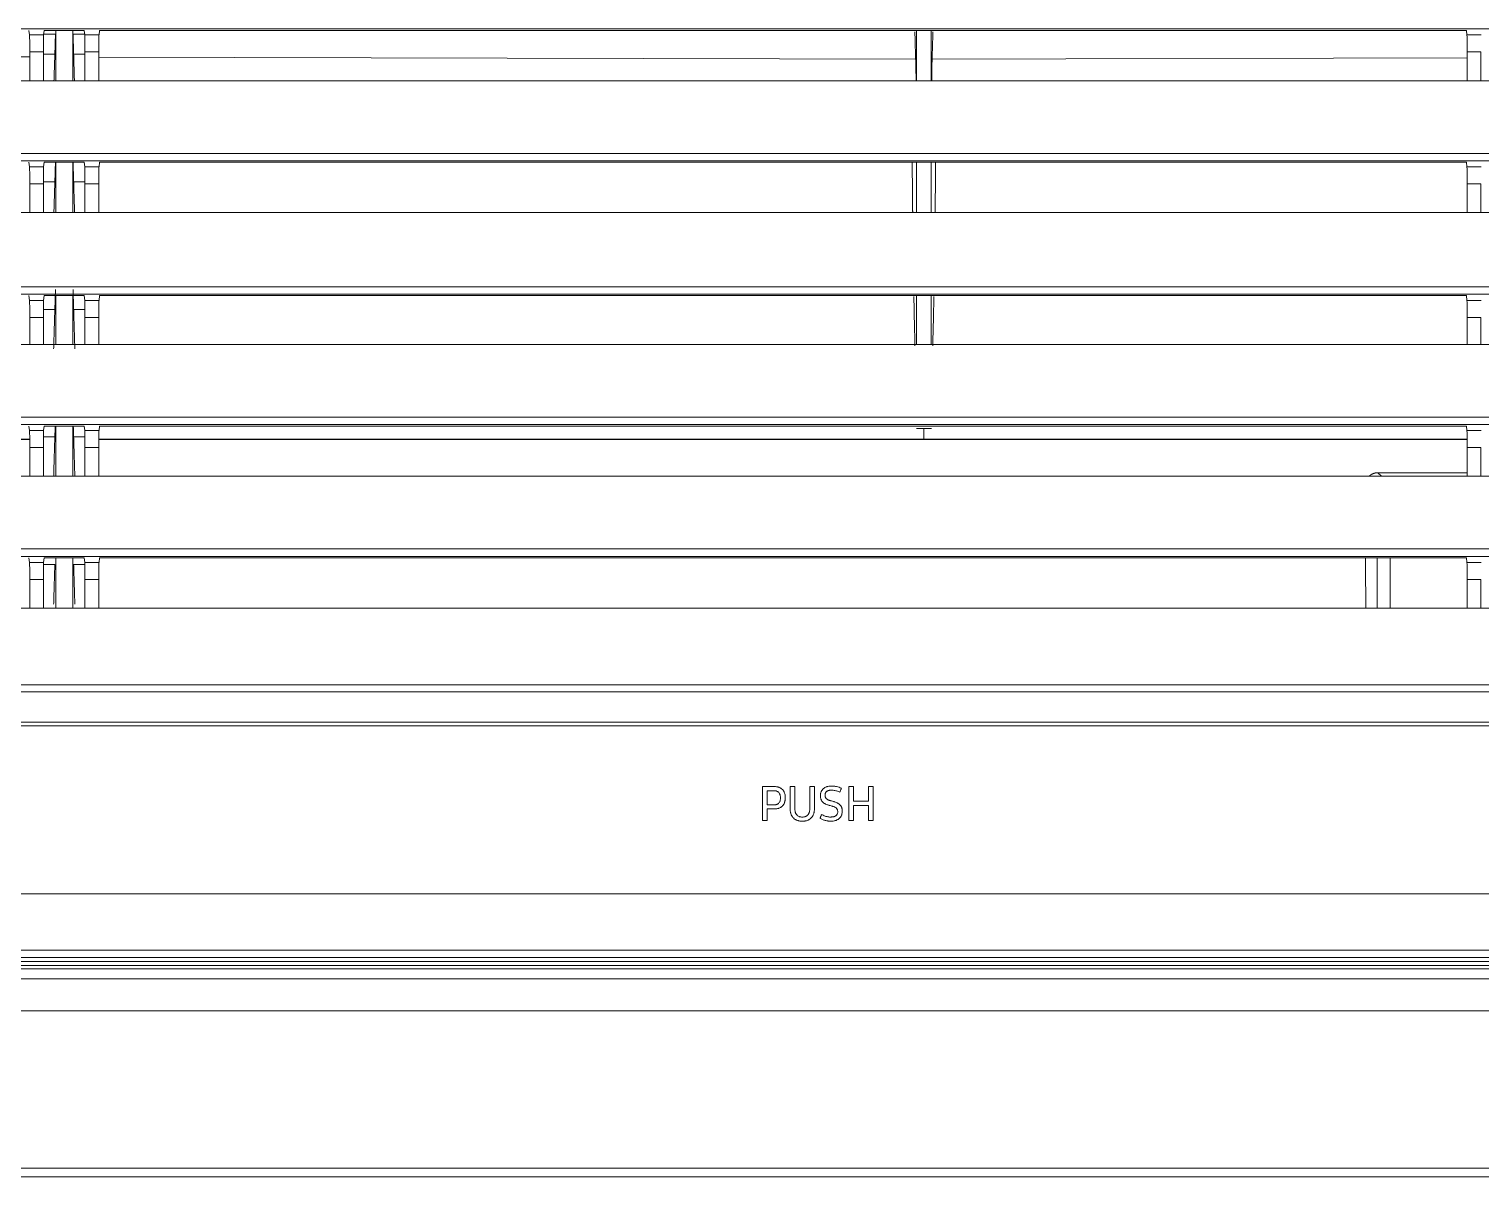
# Model space of a CAD drawing. Header units: millimetres. Extents: x 70151 to 230897, y 35202 to 113211.
# Drawn here: x 178355.9 to 178525.9, y 68759.4 to 68893.8 of the extents above; entities that cross this region are included whole.
import ezdxf

# ---------------------------------------------------------------- set-up
doc = ezdxf.new("R2010")
doc.units = ezdxf.units.MM
doc.header["$LTSCALE"] = 50
doc.layers.add('2-con', color=2, linetype='Continuous')
doc.layers.add('mark-B', color=2, linetype='Continuous', lineweight=20)

# ---------------------------------------------------------------- blocks, each defined once
blk = doc.blocks.new('무풍1WAY 대형')
at = {"layer": 'mark-B'}
for p, q in [((0, -24.74), (620.28, -24.74)), ((620.26, -25.23), (0, -25.23)), ((200.12, -41.71), (200.67, -41.71)), ((202.44, -41.71), (202.98, -41.71)), ((200.67, -43.49), (202.44, -43.49)), ((202.44, -43.98), (200.67, -43.98)), ((212.56, -43.57), (211.69, -43.57)), ((211.72, -43.08), (212.56, -43.08)), ((200.67, -45.7), (200.12, -45.7)), ((202.98, -45.7), (202.44, -45.7)), ((213.1, -45.7), (211.69, -45.7)), ((-486.45, -52.82), (486.43, -52.82)), ((486.43, -53.25), (-486.45, -53.25)), ((-485.68, -56.78), (485.66, -56.78)), ((485.66, -57.61), (-485.68, -57.61)), ((124.12, -66.58), (128.97, -66.58)), ((128.97, -69.96), (128.97, -66.58)), ((128.97, -66.58), (130.6, -66.58)), ((130.6, -69.96), (130.6, -66.58)), ((130.6, -66.58), (290.8, -66.58)), ((139.62, -66.58), (139.62, -72.48)), ((141.11, -66.58), (141.11, -72.48)), ((290.8, -69.96), (290.8, -66.58)), ((290.8, -66.58), (292.42, -66.58)), ((292.42, -66.58), (292.42, -69.96)), ((292.42, -66.58), (297.27, -66.58)), ((297.27, -69.96), (297.27, -66.58)), ((297.27, -66.58), (298.89, -66.58)), ((298.89, -69.96), (298.89, -66.58)), ((298.89, -66.58), (424.31, -66.58)), ((128.97, -69.96), (130.6, -69.96)), ((290.8, -69.96), (292.42, -69.96)), ((297.27, -69.96), (298.89, -69.96)), ((-482.87, -72.64), (482.85, -72.64)), ((130.61, -71.95), (128.96, -71.95)), ((130.68, -72.48), (130.61, -71.95)), ((290.72, -72.48), (130.68, -72.48)), ((290.72, -72.48), (290.78, -71.95)), ((292.44, -71.95), (290.78, -71.95)), ((292.44, -71.69), (292.44, -71.94)), ((292.44, -71.69), (293.75, -71.69)), ((292.44, -71.95), (292.5, -72.48)), ((297.19, -72.48), (292.5, -72.48)), ((295.95, -71.69), (297.26, -71.69)), ((297.19, -72.48), (297.26, -71.95)), ((297.26, -71.84), (297.26, -71.69)), ((298.91, -71.95), (297.26, -71.95)), ((298.98, -72.48), (298.91, -71.95)), ((482.85, -73.52), (-482.87, -73.52)), ((124.12, -82.02), (128.97, -82.02)), ((128.97, -85.4), (128.97, -82.02)), ((128.97, -82.02), (130.6, -82.02)), ((130.6, -85.4), (130.6, -82.02)), ((130.6, -82.02), (290.8, -82.02)), ((130.6, -82.44), (141.04, -82.44)), ((141.04, -82.44), (140.63, -82.02)), ((290.8, -85.4), (290.8, -82.02)), ((290.8, -82.02), (292.42, -82.02)), ((292.42, -82.02), (292.42, -85.4)), ((292.42, -82.02), (297.27, -82.02)), ((297.27, -85.4), (297.27, -82.02)), ((297.27, -82.02), (298.89, -82.02)), ((298.89, -85.4), (298.89, -82.02)), ((298.89, -82.02), (424.31, -82.02)), ((128.97, -85.4), (130.6, -85.4)), ((194.19, -86.37), (130.6, -86.37)), ((194.19, -86.37), (290.8, -86.37)), ((290.8, -85.4), (292.42, -85.4)), ((292.44, -86.63), (292.43, -87.1)), ((292.44, -86.63), (293.75, -86.63)), ((295.95, -86.63), (297.26, -86.63)), ((297.27, -86.95), (297.26, -86.63)), ((297.27, -85.4), (298.89, -85.4)), ((298.9, -86.37), (438, -86.37)), ((-480.14, -88.08), (480.12, -88.08)), ((130.61, -87.38), (128.96, -87.38)), ((130.68, -87.91), (130.61, -87.38)), ((290.72, -87.91), (130.68, -87.91)), ((193.32, -87.6), (195.07, -87.6)), ((193.32, -87.6), (194.19, -87.6)), ((193.32, -87.6), (193.32, -87.6)), ((195.08, -87.6), (194.19, -87.6)), ((195.07, -87.6), (195.08, -87.6)), ((290.72, -87.91), (290.78, -87.38)), ((292.44, -87.38), (290.78, -87.38)), ((292.44, -87.38), (292.5, -87.91)), ((297.19, -87.91), (292.5, -87.91)), ((297.19, -87.91), (297.26, -87.38)), ((298.91, -87.38), (297.26, -87.38)), ((298.98, -87.91), (298.91, -87.38)), ((480.12, -88.96), (-480.14, -88.96)), ((124.12, -97.46), (128.97, -97.46)), ((128.97, -100.63), (128.97, -97.46)), ((128.97, -97.46), (130.6, -97.46)), ((130.6, -100.63), (130.6, -97.46)), ((130.6, -97.46), (290.8, -97.46)), ((193.33, -97.46), (193.33, -103.17)), ((195.06, -103.17), (195.06, -97.46)), ((290.8, -100.63), (290.8, -97.46)), ((290.8, -97.46), (292.42, -97.46)), ((292.42, -97.46), (292.42, -100.63)), ((292.42, -97.46), (297.27, -97.46)), ((297.27, -100.63), (297.27, -97.46)), ((297.27, -97.46), (298.89, -97.46)), ((298.89, -100.63), (298.89, -97.46)), ((298.89, -97.46), (424.31, -97.46)), ((128.97, -100.63), (130.6, -100.63)), ((290.8, -100.63), (292.42, -100.63)), ((292.44, -101.56), (292.43, -102.13)), ((292.44, -101.56), (293.75, -101.56)), ((295.95, -101.56), (297.26, -101.56)), ((297.27, -101.96), (297.26, -101.56)), ((297.27, -100.63), (298.89, -100.63)), ((-477.44, -103.33), (477.42, -103.33)), ((130.61, -102.62), (128.96, -102.62)), ((130.68, -103.17), (130.61, -102.62)), ((290.72, -103.17), (130.68, -103.17)), ((290.72, -103.17), (290.78, -102.62)), ((292.44, -102.62), (290.78, -102.62)), ((292.44, -102.62), (292.51, -103.17)), ((297.19, -103.17), (292.51, -103.17)), ((297.19, -103.17), (297.26, -102.62)), ((298.91, -102.62), (297.26, -102.62)), ((298.98, -103.17), (298.91, -102.62)), ((477.42, -104.21), (-477.44, -104.21)), ((124.12, -112.89), (128.97, -112.89)), ((128.97, -116.27), (128.97, -112.89)), ((128.97, -112.89), (130.6, -112.89)), ((130.6, -116.27), (130.6, -112.89)), ((130.6, -112.89), (290.8, -112.89)), ((193.33, -112.89), (193.33, -118.79)), ((195.06, -118.79), (195.06, -112.89)), ((290.8, -116.27), (290.8, -112.89)), ((290.8, -112.89), (292.42, -112.89)), ((292.42, -112.89), (292.42, -116.27)), ((292.42, -112.89), (297.27, -112.89)), ((297.27, -116.27), (297.27, -112.89)), ((297.27, -112.89), (298.89, -112.89)), ((298.89, -116.27), (298.89, -112.89)), ((298.89, -112.89), (424.31, -112.89)), ((128.97, -116.27), (130.6, -116.27)), ((290.8, -116.27), (292.42, -116.27)), ((292.44, -116.5), (292.42, -117.19)), ((292.44, -116.5), (293.75, -116.5)), ((295.95, -116.5), (297.26, -116.5)), ((297.27, -117), (297.26, -116.5)), ((297.27, -116.27), (298.89, -116.27)), ((-474.68, -118.95), (474.66, -118.95)), ((130.61, -118.26), (128.96, -118.26)), ((130.68, -118.79), (130.61, -118.26)), ((290.72, -118.79), (130.68, -118.79)), ((290.72, -118.79), (290.78, -118.26)), ((292.44, -118.26), (290.78, -118.26)), ((292.44, -118.26), (292.5, -118.79)), ((297.19, -118.79), (292.5, -118.79)), ((297.19, -118.79), (297.26, -118.26)), ((298.91, -118.26), (297.26, -118.26)), ((298.98, -118.79), (298.91, -118.26)), ((474.66, -119.83), (-474.68, -119.83)), ((124.12, -128.33), (128.97, -128.33)), ((128.97, -131.7), (128.97, -128.33)), ((128.97, -128.33), (130.6, -128.33)), ((130.6, -131.7), (130.6, -128.33)), ((130.6, -128.33), (290.8, -128.33)), ((193.33, -128.33), (193.33, -134.22)), ((195.06, -134.22), (195.06, -128.33)), ((290.8, -131.7), (290.8, -128.33)), ((290.8, -128.33), (292.42, -128.33)), ((292.42, -128.33), (292.42, -131.7)), ((292.42, -128.33), (297.27, -128.33)), ((297.27, -131.7), (297.27, -128.33)), ((297.27, -128.33), (298.89, -128.33)), ((298.89, -131.7), (298.89, -128.33)), ((298.89, -128.33), (424.31, -128.33)), ((193.23, -130.87), (130.6, -131.02)), ((195.16, -130.87), (290.8, -131.1)), ((128.97, -131.7), (130.6, -131.7)), ((290.8, -131.7), (292.42, -131.7)), ((292.44, -131.44), (292.42, -132.18)), ((292.44, -131.44), (293.75, -131.44)), ((295.95, -131.44), (297.26, -131.44)), ((297.27, -131.97), (297.26, -131.44)), ((297.27, -131.7), (298.89, -131.7)), ((298.9, -131.12), (433.85, -131.45)), ((130.61, -133.69), (128.96, -133.69)), ((130.68, -134.22), (130.61, -133.69)), ((290.72, -134.22), (130.68, -134.22)), ((290.72, -134.22), (290.78, -133.69)), ((292.44, -133.69), (290.78, -133.69)), ((292.44, -133.69), (292.5, -134.22)), ((292.45, -133.77), (293.82, -133.77)), ((297.19, -134.22), (292.5, -134.22)), ((295.88, -133.77), (297.25, -133.77)), ((297.19, -134.22), (297.26, -133.69)), ((298.91, -133.69), (297.26, -133.69)), ((298.98, -134.22), (298.91, -133.69)), ((-471.95, -134.39), (471.93, -134.39))]:
    blk.add_line(p, q, dxfattribs=at)
for centre, major_axis, ratio, start_param, end_param in [((141.81, -87.69), (0, -42.02), 0.017455, 1.941184, 2.096956), ((141.81, -87.69), (0, -42.02), 0.017455, 1.941184, 2.096956), ((130.61, -69.96), (0, -1.99), 0.008727, 4.712389, 6.213372), ((290.78, -69.96), (0, -1.99), 0.008727, 0.069813, 1.570796), ((292.44, -69.96), (0, -1.99), 0.008727, 4.712389, 6.213372), ((297.26, -69.96), (0, -1.99), 0.008727, 0.069813, 1.570796), ((298.91, -69.96), (0, -1.99), 0.008727, 4.712389, 6.213372), ((130.61, -85.4), (0, -1.99), 0.008727, 4.712389, 6.213372), ((290.78, -85.4), (0, -1.99), 0.008727, 0.069813, 1.570796), ((292.44, -85.4), (0, -1.99), 0.008727, 4.712389, 6.213372), ((297.26, -85.4), (0, -1.99), 0.008727, 0.069813, 1.570796), ((298.91, -85.4), (0, -1.99), 0.008727, 4.712389, 6.213372), ((130.61, -100.63), (0, -1.99), 0.008727, 4.712389, 6.213372), ((290.78, -100.63), (0, -1.99), 0.008727, 0.069813, 1.570796), ((292.44, -100.63), (0, -1.99), 0.008727, 4.712389, 6.213372), ((297.26, -100.63), (0, -1.99), 0.008727, 0.069813, 1.570796), ((298.91, -100.63), (0, -1.99), 0.008727, 4.712389, 6.213372), ((130.61, -116.27), (0, -1.99), 0.008727, 4.712389, 6.213372), ((290.78, -116.27), (0, -1.99), 0.008727, 0.069813, 1.570796), ((292.44, -116.27), (0, -1.99), 0.008727, 4.712389, 6.213372), ((297.26, -116.27), (0, -1.99), 0.008727, 0.069813, 1.570796), ((298.91, -116.27), (0, -1.99), 0.008727, 4.712389, 6.213372), ((130.61, -131.7), (0, -1.99), 0.008727, 4.712389, 6.213372), ((290.78, -131.7), (0, -1.99), 0.008727, 0.069813, 1.570796), ((292.44, -131.7), (0, -1.99), 0.008727, 4.712389, 6.213372), ((297.26, -131.7), (0, -1.99), 0.008727, 0.069813, 1.570796), ((298.91, -131.7), (0, -1.99), 0.008727, 4.712389, 6.213372)]:
    blk.add_ellipse(centre, major_axis=major_axis, ratio=ratio, start_param=start_param, end_param=end_param, dxfattribs=at)
for points, degree, knots in [([(0, 0), (45.98, 0), (91.97, 0), (183.94, 0), (321.89, 0), (459.85, 0), (551.82, 0)], 3, [0, 0, 0, 0, 0.25, 0.25, 0.5, 1, 1, 1, 1]), ([(0, -0.02), (45.98, -0.02), (91.97, -0.02), (183.94, -0.02), (229.92, -0.02), (321.89, -0.02), (367.88, -0.02), (459.85, -0.02), (505.83, -0.02), (551.82, -0.02)], 3, [0, 0, 0, 0, 0.25, 0.25, 0.5, 0.5, 0.75, 0.75, 1, 1, 1, 1]), ([(551.82, -1.05), (505.83, -1.05), (459.85, -1.04), (367.88, -1.04), (321.89, -1.04), (229.92, -1.04), (183.94, -1.04), (91.97, -1.04), (45.98, -1.05), (0, -1.05)], 3, [0, 0, 0, 0, 0.25, 0.25, 0.5, 0.5, 0.75, 0.75, 1, 1, 1, 1]), ([(551.82, -19.43), (528.82, -19.43), (505.83, -19.43), (459.85, -19.43), (436.86, -19.43), (367.88, -19.43), (321.89, -19.43), (183.94, -19.43), (91.97, -19.43), (0, -19.43)], 3, [0, 0, 0, 0, 0.125, 0.125, 0.25, 0.25, 0.5, 0.5, 1, 1, 1, 1]), ([(0, -23.18), (91.97, -23.18), (183.94, -23.18), (321.89, -23.18), (367.88, -23.18), (436.86, -23.18), (459.85, -23.18), (505.83, -23.18), (528.82, -23.18), (551.82, -23.18)], 3, [0, 0, 0, 0, 0.5, 0.5, 0.75, 0.75, 0.875, 0.875, 1, 1, 1, 1]), ([(551.82, -24.38), (528.82, -24.38), (505.83, -24.38), (459.85, -24.38), (436.86, -24.38), (367.88, -24.38), (321.89, -24.38), (183.94, -24.38), (91.97, -24.38), (0, -24.38)], 3, [0, 0, 0, 0, 0.125, 0.125, 0.25, 0.25, 0.5, 0.5, 1, 1, 1, 1]), ([(547.71, -26.53), (502.06, -26.53), (456.42, -26.53), (365.14, -26.53), (319.49, -26.53), (228.21, -26.53), (182.56, -26.53), (91.28, -26.53), (45.63, -26.53), (-45.65, -26.53), (-91.3, -26.53), (-182.58, -26.53), (-273.87, -26.53), (-410.8, -26.53), (-502.08, -26.53), (-547.73, -26.53)], 3, [0, 0, 0, 0, 0.125, 0.125, 0.25, 0.25, 0.375, 0.375, 0.5, 0.5, 0.625, 0.625, 0.75, 0.875, 1, 1, 1, 1]), ([(-0.01, -33.13), (45.63, -33.13), (96.47, -33.13), (147.3, -33.13), (152.49, -33.13)], 3, [0, 0, 0, 0, 0.897881, 1, 1, 1, 1]), ([(152.49, -33.13), (192.95, -33.13), (238.1, -33.13), (283.26, -33.13), (287.97, -33.13)], 3, [0, 0, 0, 0, 0.895754, 1, 1, 1, 1]), ([(203.98, -43.53), (203.93, -43.47), (203.89, -43.41), (203.85, -43.33), (203.85, -43.32), (203.83, -43.29), (203.82, -43.27), (203.81, -43.22), (203.79, -43.18), (203.78, -43.11), (203.77, -43.08), (203.76, -43.02), (203.76, -43.01), (203.76, -42.97), (203.75, -42.95), (203.75, -42.9), (203.75, -42.86), (203.75, -42.79), (203.75, -42.75), (203.76, -42.65), (203.77, -42.58), (203.79, -42.49), (203.79, -42.47), (203.8, -42.44), (203.82, -42.38), (203.85, -42.3), (203.9, -42.22), (203.93, -42.17), (203.95, -42.14), (203.96, -42.13), (204.01, -42.06), (204.06, -42.01), (204.13, -41.95), (204.14, -41.93), (204.17, -41.91), (204.19, -41.9), (204.23, -41.87), (204.26, -41.85), (204.36, -41.8), (204.42, -41.77), (204.52, -41.73), (204.56, -41.72), (204.63, -41.7), (204.66, -41.69), (204.77, -41.67), (204.84, -41.66), (204.95, -41.65), (204.98, -41.65), (205.06, -41.65), (205.09, -41.65), (205.2, -41.65), (205.27, -41.65), (205.38, -41.66), (205.42, -41.67), (205.49, -41.68), (205.6, -41.69), (205.7, -41.72), (205.77, -41.74)], 3, [0, 0, 0, 0, 0.0625, 0.0625, 0.078125, 0.078125, 0.09375, 0.09375, 0.125, 0.125, 0.15625, 0.15625, 0.171875, 0.171875, 0.1875, 0.1875, 0.21875, 0.21875, 0.25, 0.25, 0.3125, 0.3125, 0.328125, 0.328125, 0.34375, 0.375, 0.40625, 0.421875, 0.421875, 0.4375, 0.4375, 0.5, 0.5, 0.515625, 0.515625, 0.53125, 0.53125, 0.5625, 0.5625, 0.625, 0.625, 0.65625, 0.65625, 0.6875, 0.6875, 0.75, 0.75, 0.78125, 0.78125, 0.8125, 0.8125, 0.875, 0.875, 0.90625, 0.90625, 0.9375, 1, 1, 1, 1]), ([(204.49, -42.29), (204.46, -42.32), (204.43, -42.35), (204.39, -42.39), (204.38, -42.41), (204.36, -42.44), (204.35, -42.46), (204.32, -42.51), (204.31, -42.55), (204.29, -42.63), (204.29, -42.67), (204.28, -42.73), (204.28, -42.75), (204.28, -42.78), (204.28, -42.79), (204.28, -42.81), (204.29, -42.82), (204.29, -42.87), (204.3, -42.91), (204.32, -42.96), (204.33, -42.99), (204.34, -43.02), (204.35, -43.04), (204.35, -43.05), (204.38, -43.09), (204.4, -43.12), (204.43, -43.15)], 3, [0, 0, 0, 0, 0.125, 0.125, 0.1875, 0.1875, 0.25, 0.25, 0.375, 0.375, 0.5, 0.5, 0.5625, 0.5625, 0.59375, 0.59375, 0.625, 0.625, 0.75, 0.75, 0.8125, 0.84375, 0.84375, 0.875, 0.875, 1, 1, 1, 1]), ([(206.17, -42.43), (206.04, -42.36), (205.91, -42.3), (205.7, -42.22), (205.63, -42.2), (205.53, -42.18), (205.47, -42.17), (205.42, -42.16), (205.38, -42.15), (205.36, -42.15), (205.27, -42.14), (205.2, -42.13), (205.09, -42.13), (205.05, -42.13), (205, -42.14), (204.98, -42.14), (204.94, -42.14), (204.92, -42.14), (204.87, -42.15), (204.83, -42.15), (204.76, -42.17), (204.72, -42.18), (204.67, -42.2), (204.66, -42.2), (204.62, -42.22), (204.6, -42.23), (204.55, -42.25), (204.52, -42.27), (204.49, -42.29)], 3, [0, 0, 0, 0, 0.25, 0.25, 0.375, 0.375, 0.4375, 0.46875, 0.46875, 0.5, 0.5, 0.625, 0.625, 0.6875, 0.6875, 0.71875, 0.71875, 0.75, 0.75, 0.8125, 0.8125, 0.875, 0.875, 0.90625, 0.90625, 0.9375, 0.9375, 1, 1, 1, 1]), ([(205.77, -41.74), (205.82, -41.75), (205.87, -41.77), (205.98, -41.8), (206.02, -41.82), (206.12, -41.86), (206.17, -41.88), (206.26, -41.93), (206.31, -41.96), (206.35, -41.98)], 3, [0, 0, 0, 0, 0.25, 0.25, 0.5, 0.5, 0.75, 0.75, 1, 1, 1, 1]), ([(206.35, -41.98), (206.35, -41.98), (206.35, -41.98), (206.35, -41.99), (206.35, -41.99), (206.35, -41.99), (206.35, -41.99), (206.35, -41.99), (206.35, -42), (206.34, -42.02), (206.33, -42.05), (206.3, -42.11), (206.26, -42.21), (206.22, -42.3), (206.2, -42.36), (206.18, -42.4), (206.18, -42.41), (206.17, -42.42), (206.17, -42.42), (206.17, -42.43)], 3, [0, 0, 0, 0, 0.000977, 0.000977, 0.001953, 0.003906, 0.007812, 0.015625, 0.03125, 0.0625, 0.125, 0.25, 0.5, 0.75, 0.875, 0.9375, 0.96875, 0.96875, 1, 1, 1, 1]), ([(207.39, -42.03), (207.32, -42.1), (207.26, -42.18), (207.2, -42.28), (207.19, -42.31), (207.17, -42.35), (207.16, -42.37), (207.13, -42.44), (207.11, -42.49), (207.08, -42.58), (207.07, -42.63), (207.05, -42.7), (207.05, -42.72), (207.04, -42.77), (207.04, -42.79), (207.02, -42.92), (207.02, -43.01), (207.02, -43.11)], 3, [0, 0, 0, 0, 0.25, 0.25, 0.3125, 0.3125, 0.375, 0.375, 0.5, 0.5, 0.625, 0.625, 0.6875, 0.6875, 0.75, 0.75, 1, 1, 1, 1]), ([(208.43, -41.64), (208.34, -41.64), (208.24, -41.65), (208.12, -41.67), (208.1, -41.67), (208.05, -41.68), (207.98, -41.69), (207.87, -41.73), (207.78, -41.76), (207.72, -41.79), (207.69, -41.8), (207.65, -41.82), (207.63, -41.84), (207.53, -41.9), (207.46, -41.96), (207.39, -42.03)], 3, [0, 0, 0, 0, 0.25, 0.25, 0.3125, 0.3125, 0.375, 0.5, 0.625, 0.625, 0.6875, 0.6875, 0.75, 0.75, 1, 1, 1, 1]), ([(207.56, -43.13), (207.56, -43.07), (207.56, -43.01), (207.57, -42.88), (207.58, -42.82), (207.6, -42.74), (207.6, -42.73), (207.61, -42.69), (207.62, -42.68), (207.63, -42.63), (207.64, -42.6), (207.67, -42.55), (207.68, -42.52), (207.71, -42.48), (207.72, -42.46), (207.73, -42.44), (207.74, -42.42), (207.79, -42.36), (207.84, -42.32), (207.9, -42.27), (207.92, -42.26), (207.94, -42.25), (207.98, -42.22), (208.03, -42.2), (208.07, -42.19), (208.09, -42.18), (208.12, -42.17), (208.13, -42.17), (208.18, -42.16), (208.21, -42.15), (208.31, -42.14), (208.37, -42.13), (208.43, -42.13)], 3, [0, 0, 0, 0, 0.125, 0.125, 0.25, 0.25, 0.28125, 0.28125, 0.3125, 0.3125, 0.375, 0.375, 0.4375, 0.4375, 0.46875, 0.46875, 0.5, 0.5, 0.625, 0.625, 0.65625, 0.65625, 0.6875, 0.75, 0.75, 0.78125, 0.78125, 0.8125, 0.8125, 0.875, 0.875, 1, 1, 1, 1]), ([(209.48, -42.03), (209.41, -41.96), (209.34, -41.9), (209.23, -41.84), (209.21, -41.82), (209.17, -41.8), (209.11, -41.77), (209, -41.73), (208.91, -41.7), (208.81, -41.68), (208.77, -41.67), (208.62, -41.65), (208.53, -41.64), (208.43, -41.64)], 3, [0, 0, 0, 0, 0.25, 0.25, 0.3125, 0.3125, 0.375, 0.5, 0.625, 0.625, 0.75, 0.75, 1, 1, 1, 1]), ([(208.43, -42.13), (208.5, -42.13), (208.56, -42.14), (208.65, -42.15), (208.68, -42.16), (208.73, -42.17), (208.75, -42.17), (208.78, -42.18), (208.79, -42.19), (208.87, -42.21), (208.92, -42.24), (208.99, -42.29), (209, -42.3), (209.03, -42.32), (209.06, -42.35), (209.1, -42.4), (209.13, -42.44), (209.15, -42.46), (209.16, -42.48), (209.18, -42.52), (209.2, -42.55), (209.22, -42.6), (209.23, -42.63), (209.25, -42.69), (209.26, -42.72), (209.28, -42.82), (209.29, -42.88), (209.3, -43.01), (209.31, -43.07), (209.31, -43.13)], 3, [0, 0, 0, 0, 0.125, 0.125, 0.1875, 0.1875, 0.21875, 0.21875, 0.25, 0.25, 0.375, 0.375, 0.40625, 0.40625, 0.4375, 0.5, 0.53125, 0.53125, 0.5625, 0.5625, 0.625, 0.625, 0.6875, 0.6875, 0.75, 0.75, 0.875, 0.875, 1, 1, 1, 1]), ([(209.85, -43.11), (209.85, -43.06), (209.85, -43.01), (209.84, -42.92), (209.84, -42.87), (209.83, -42.77), (209.82, -42.72), (209.8, -42.65), (209.8, -42.63), (209.78, -42.58), (209.78, -42.55), (209.74, -42.44), (209.7, -42.35), (209.64, -42.24), (209.63, -42.22), (209.6, -42.18), (209.59, -42.16), (209.54, -42.1), (209.51, -42.06), (209.48, -42.03)], 3, [0, 0, 0, 0, 0.125, 0.125, 0.25, 0.25, 0.375, 0.375, 0.4375, 0.4375, 0.5, 0.5, 0.75, 0.75, 0.8125, 0.8125, 0.875, 0.875, 1, 1, 1, 1]), ([(205.63, -44.3), (205.6, -44.27), (205.57, -44.25), (205.51, -44.2), (205.48, -44.18), (205.43, -44.15), (205.41, -44.15), (205.37, -44.13), (205.36, -44.12), (205.3, -44.1), (205.27, -44.09), (205.21, -44.07), (205.19, -44.07), (205.17, -44.06), (205.16, -44.06), (205.16, -44.06), (205.14, -44.05), (205.09, -44.04), (204.97, -44.01), (204.84, -43.97), (204.75, -43.94), (204.71, -43.93), (204.69, -43.93), (204.64, -43.91), (204.6, -43.9), (204.49, -43.86), (204.42, -43.83), (204.32, -43.78), (204.28, -43.76), (204.24, -43.73), (204.22, -43.72), (204.19, -43.7), (204.17, -43.69), (204.09, -43.64), (204.03, -43.59), (203.98, -43.53)], 3, [0, 0, 0, 0, 0.0625, 0.0625, 0.125, 0.125, 0.15625, 0.15625, 0.1875, 0.1875, 0.25, 0.25, 0.28125, 0.28125, 0.289062, 0.289062, 0.296875, 0.3125, 0.375, 0.5, 0.53125, 0.53125, 0.5625, 0.5625, 0.625, 0.625, 0.75, 0.75, 0.8125, 0.8125, 0.84375, 0.84375, 0.875, 0.875, 1, 1, 1, 1]), ([(204.43, -43.15), (204.45, -43.18), (204.48, -43.21), (204.54, -43.25), (204.58, -43.27), (204.63, -43.3), (204.65, -43.31), (204.68, -43.32), (204.7, -43.33), (204.75, -43.35), (204.79, -43.36), (204.84, -43.38), (204.86, -43.39), (204.89, -43.39), (204.89, -43.39), (204.9, -43.4), (204.91, -43.4), (204.96, -43.41), (205.08, -43.45), (205.21, -43.48), (205.31, -43.51), (205.34, -43.52), (205.34, -43.52), (205.36, -43.53), (205.37, -43.53), (205.42, -43.54), (205.46, -43.55), (205.56, -43.59), (205.64, -43.62), (205.74, -43.67), (205.77, -43.69), (205.82, -43.71), (205.84, -43.72), (205.87, -43.74), (205.89, -43.76), (205.94, -43.79), (205.97, -43.81), (206.02, -43.86), (206.05, -43.89), (206.08, -43.92)], 3, [0, 0, 0, 0, 0.0625, 0.0625, 0.125, 0.125, 0.15625, 0.15625, 0.1875, 0.1875, 0.25, 0.25, 0.28125, 0.28125, 0.289062, 0.289062, 0.296875, 0.3125, 0.375, 0.5, 0.53125, 0.53125, 0.546875, 0.546875, 0.5625, 0.5625, 0.625, 0.625, 0.75, 0.75, 0.8125, 0.8125, 0.84375, 0.84375, 0.875, 0.875, 0.9375, 0.9375, 1, 1, 1, 1]), ([(206.08, -43.92), (206.12, -43.97), (206.16, -44.03), (206.21, -44.12), (206.23, -44.16), (206.25, -44.22), (206.26, -44.26), (206.29, -44.36), (206.3, -44.43), (206.31, -44.53), (206.31, -44.57), (206.31, -44.64), (206.31, -44.67), (206.3, -44.78), (206.3, -44.85), (206.28, -44.93), (206.27, -44.95), (206.26, -44.98), (206.26, -45), (206.24, -45.05), (206.22, -45.12), (206.18, -45.2), (206.15, -45.24), (206.13, -45.27), (206.12, -45.28), (206.07, -45.36), (206.02, -45.41), (205.97, -45.46)], 3, [0, 0, 0, 0, 0.125, 0.125, 0.1875, 0.1875, 0.25, 0.25, 0.375, 0.375, 0.4375, 0.4375, 0.5, 0.5, 0.625, 0.625, 0.65625, 0.65625, 0.6875, 0.6875, 0.75, 0.8125, 0.84375, 0.84375, 0.875, 0.875, 1, 1, 1, 1]), ([(210.76, -45.35), (210.71, -45.3), (210.67, -45.25), (210.62, -45.17), (210.6, -45.14), (210.57, -45.09), (210.55, -45.06), (210.51, -44.97), (210.49, -44.9), (210.46, -44.78), (210.45, -44.71), (210.44, -44.63), (210.44, -44.62), (210.43, -44.58), (210.43, -44.57), (210.43, -44.52), (210.42, -44.49), (210.42, -44.42), (210.42, -44.39), (210.42, -44.32), (210.43, -44.29), (210.43, -44.19), (210.44, -44.13), (210.46, -44.03), (210.46, -44), (210.48, -43.94), (210.49, -43.91), (210.52, -43.81), (210.54, -43.75), (210.59, -43.66), (210.6, -43.64), (210.64, -43.58), (210.66, -43.55), (210.72, -43.48), (210.76, -43.43), (210.83, -43.36), (210.86, -43.34), (210.9, -43.31), (210.91, -43.3), (210.94, -43.28), (211.01, -43.24), (211.08, -43.2), (211.17, -43.17), (211.2, -43.15), (211.27, -43.13), (211.3, -43.13), (211.39, -43.1), (211.46, -43.09), (211.56, -43.08), (211.61, -43.08), (211.66, -43.08), (211.69, -43.08), (211.7, -43.08), (211.71, -43.08), (211.72, -43.08), (211.72, -43.08)], 3, [0, 0, 0, 0, 0.0625, 0.0625, 0.09375, 0.09375, 0.125, 0.125, 0.1875, 0.1875, 0.25, 0.25, 0.265625, 0.265625, 0.28125, 0.28125, 0.3125, 0.3125, 0.34375, 0.34375, 0.375, 0.375, 0.4375, 0.4375, 0.46875, 0.46875, 0.5, 0.5, 0.5625, 0.5625, 0.59375, 0.59375, 0.625, 0.625, 0.6875, 0.6875, 0.71875, 0.71875, 0.734375, 0.734375, 0.75, 0.8125, 0.8125, 0.84375, 0.84375, 0.875, 0.875, 0.9375, 0.9375, 0.96875, 0.984375, 0.992187, 0.996094, 0.996094, 1, 1, 1, 1]), ([(211.17, -43.78), (211.13, -43.82), (211.1, -43.86), (211.07, -43.94), (211.06, -43.96), (211.04, -44), (211.04, -44.01), (211.03, -44.04), (211.03, -44.05), (211.01, -44.12), (211, -44.17), (210.99, -44.25), (210.99, -44.28), (210.99, -44.33), (210.99, -44.36), (210.99, -44.44), (210.99, -44.5), (211, -44.6), (211.01, -44.66), (211.03, -44.72), (211.03, -44.74), (211.04, -44.76), (211.05, -44.78), (211.06, -44.81), (211.07, -44.84), (211.11, -44.91), (211.14, -44.96), (211.17, -45)], 3, [0, 0, 0, 0, 0.125, 0.125, 0.1875, 0.1875, 0.21875, 0.21875, 0.25, 0.25, 0.375, 0.375, 0.4375, 0.4375, 0.5, 0.5, 0.625, 0.625, 0.75, 0.75, 0.78125, 0.78125, 0.8125, 0.8125, 0.875, 0.875, 1, 1, 1, 1]), ([(211.69, -43.57), (211.64, -43.57), (211.6, -43.57), (211.52, -43.58), (211.5, -43.59), (211.45, -43.6), (211.41, -43.61), (211.36, -43.63), (211.33, -43.65), (211.32, -43.65), (211.3, -43.67), (211.24, -43.7), (211.2, -43.74), (211.17, -43.78)], 3, [0, 0, 0, 0, 0.25, 0.25, 0.375, 0.375, 0.5, 0.625, 0.625, 0.6875, 0.6875, 0.75, 1, 1, 1, 1]), ([(203.85, -45.51), (203.85, -45.51), (203.85, -45.51), (203.85, -45.51), (203.85, -45.51), (203.85, -45.51), (203.85, -45.51), (203.86, -45.5), (203.86, -45.5), (203.86, -45.49), (203.87, -45.47), (203.88, -45.44), (203.91, -45.38), (203.94, -45.28), (203.98, -45.19), (204.01, -45.12), (204.02, -45.09), (204.03, -45.08), (204.03, -45.07), (204.04, -45.06)], 3, [0, 0, 0, 0, 0.000488, 0.000488, 0.000977, 0.001953, 0.003906, 0.007813, 0.015625, 0.03125, 0.0625, 0.125, 0.25, 0.5, 0.75, 0.875, 0.9375, 0.9375, 1, 1, 1, 1]), ([(204.43, -45.7), (204.33, -45.67), (204.23, -45.65), (204.04, -45.59), (203.95, -45.55), (203.85, -45.51)], 3, [0, 0, 0, 0, 0.5, 0.5, 1, 1, 1, 1]), ([(204.04, -45.06), (204.16, -45.11), (204.29, -45.15), (204.48, -45.2), (204.54, -45.22), (204.67, -45.24), (204.74, -45.25), (204.87, -45.27), (204.94, -45.27), (205.02, -45.28), (205.04, -45.28), (205.07, -45.28), (205.09, -45.28), (205.14, -45.27), (205.17, -45.27), (205.24, -45.26), (205.27, -45.26), (205.34, -45.24), (205.37, -45.23), (205.44, -45.21), (205.47, -45.2), (205.51, -45.17), (205.53, -45.16), (205.55, -45.15), (205.57, -45.14), (205.58, -45.13)], 3, [0, 0, 0, 0, 0.25, 0.25, 0.375, 0.375, 0.5, 0.5, 0.625, 0.625, 0.65625, 0.65625, 0.6875, 0.6875, 0.75, 0.75, 0.8125, 0.8125, 0.875, 0.875, 0.9375, 0.9375, 0.96875, 0.96875, 1, 1, 1, 1]), ([(205.97, -45.46), (205.86, -45.55), (205.75, -45.61), (205.61, -45.67), (205.59, -45.67), (205.56, -45.68), (205.51, -45.7), (205.46, -45.71), (205.36, -45.73), (205.3, -45.74), (205.2, -45.75), (205.17, -45.76), (205.1, -45.76), (205.06, -45.76), (204.96, -45.76), (204.9, -45.76), (204.69, -45.74), (204.56, -45.72), (204.43, -45.7)], 3, [0, 0, 0, 0, 0.25, 0.25, 0.28125, 0.28125, 0.3125, 0.375, 0.375, 0.5, 0.5, 0.5625, 0.5625, 0.625, 0.625, 0.75, 0.75, 1, 1, 1, 1]), ([(205.58, -45.13), (205.61, -45.1), (205.64, -45.07), (205.67, -45.04), (205.68, -45.03), (205.69, -45.01), (205.69, -45.01), (205.71, -44.98), (205.72, -44.95), (205.74, -44.9), (205.75, -44.87), (205.75, -44.86), (205.76, -44.85), (205.77, -44.8), (205.77, -44.76), (205.77, -44.7), (205.77, -44.68), (205.77, -44.65), (205.77, -44.63), (205.76, -44.57), (205.75, -44.53), (205.74, -44.48), (205.73, -44.46), (205.71, -44.42), (205.69, -44.37), (205.65, -44.33), (205.63, -44.3)], 3, [0, 0, 0, 0, 0.125, 0.125, 0.15625, 0.15625, 0.1875, 0.1875, 0.25, 0.3125, 0.34375, 0.34375, 0.375, 0.375, 0.5, 0.5, 0.5625, 0.5625, 0.625, 0.625, 0.75, 0.75, 0.8125, 0.8125, 0.875, 1, 1, 1, 1]), ([(211.69, -45.7), (211.61, -45.7), (211.52, -45.69), (211.42, -45.68), (211.39, -45.67), (211.35, -45.66), (211.29, -45.65), (211.19, -45.62), (211.11, -45.59), (211.05, -45.56), (211.03, -45.55), (210.99, -45.53), (210.97, -45.52), (210.88, -45.47), (210.82, -45.41), (210.76, -45.35)], 3, [0, 0, 0, 0, 0.25, 0.25, 0.3125, 0.3125, 0.375, 0.5, 0.625, 0.625, 0.6875, 0.6875, 0.75, 0.75, 1, 1, 1, 1]), ([(211.17, -45), (211.19, -45.02), (211.22, -45.04), (211.25, -45.07), (211.27, -45.08), (211.28, -45.09), (211.33, -45.12), (211.38, -45.15), (211.45, -45.17), (211.47, -45.18), (211.52, -45.19), (211.54, -45.19), (211.62, -45.2), (211.67, -45.21), (211.72, -45.21)], 3, [0, 0, 0, 0, 0.125, 0.1875, 0.1875, 0.25, 0.25, 0.5, 0.5, 0.625, 0.625, 0.75, 0.75, 1, 1, 1, 1]), ([(141.04, -82.44), (141.05, -82.44), (141.06, -82.44), (141.08, -82.44), (141.1, -82.44), (141.12, -82.44), (141.14, -82.44), (141.16, -82.43), (141.18, -82.43), (141.2, -82.43), (141.21, -82.43), (141.23, -82.43), (141.25, -82.42), (141.27, -82.42), (141.29, -82.42), (141.31, -82.42), (141.33, -82.41), (141.35, -82.41), (141.36, -82.4), (141.38, -82.4), (141.4, -82.4), (141.42, -82.39), (141.44, -82.39), (141.46, -82.38), (141.47, -82.38), (141.49, -82.37), (141.51, -82.36), (141.53, -82.36), (141.55, -82.35), (141.57, -82.34), (141.58, -82.34), (141.6, -82.33), (141.62, -82.32), (141.64, -82.32), (141.65, -82.31), (141.67, -82.3), (141.69, -82.29), (141.71, -82.28), (141.72, -82.27), (141.74, -82.27), (141.76, -82.26), (141.78, -82.25), (141.79, -82.24), (141.81, -82.23), (141.83, -82.22), (141.84, -82.21), (141.86, -82.2), (141.87, -82.19), (141.89, -82.18), (141.91, -82.16), (141.92, -82.15), (141.94, -82.14), (141.95, -82.13), (141.97, -82.12), (141.98, -82.1), (142, -82.09), (142.01, -82.08), (142.03, -82.07), (142.04, -82.05), (142.06, -82.04), (142.07, -82.03), (142.08, -82.02), (142.08, -82.02)], 3, [0, 0, 0, 0, 0.016398, 0.03281, 0.049235, 0.065673, 0.082125, 0.098591, 0.11507, 0.131562, 0.148069, 0.164589, 0.181123, 0.197671, 0.214233, 0.230808, 0.247398, 0.264003, 0.280621, 0.297253, 0.3139, 0.330561, 0.347237, 0.363927, 0.380632, 0.397351, 0.414085, 0.430834, 0.447597, 0.464376, 0.481169, 0.497977, 0.5148, 0.531638, 0.548491, 0.56536, 0.582244, 0.599143, 0.616057, 0.632987, 0.649932, 0.666893, 0.683869, 0.700861, 0.717868, 0.734892, 0.751931, 0.768986, 0.786056, 0.803143, 0.820246, 0.837365, 0.8545, 0.871651, 0.888818, 0.906001, 0.923201, 0.940418, 0.95765, 0.974899, 0.992165, 1, 1, 1, 1]), ([(194.19, -86.32), (186.58, -86.32), (172.93, -86.32), (154.8, -86.32), (141.21, -86.32), (133.67, -86.32), (130.6, -86.32)], 3, [0, 0, 0, 0, 0.358963, 0.644086, 0.855369, 1, 1, 1, 1]), ([(290.8, -86.32), (290.68, -86.32), (281.5, -86.32), (261.63, -86.32), (229.55, -86.32), (206.52, -86.32), (194.19, -86.32)], 3, [0, 0, 0, 0, 0.003815, 0.284953, 0.617015, 1, 1, 1, 1]), ([(194.19, -87.6), (194.19, -87.47), (194.19, -86.95), (194.19, -86.59), (194.19, -86.42), (194.19, -86.37)], 2, [0, 0, 0, 0.125683, 0.537451, 0.763206, 1, 1, 1]), ([(438, -86.32), (430.4, -86.32), (414.94, -86.32), (392.75, -86.32), (372.55, -86.32), (355.75, -86.32), (341.94, -86.32), (327.96, -86.32), (313.86, -86.32), (303.49, -86.32), (298.9, -86.32)], 3, [0, 0, 0, 0, 0.163758, 0.33346, 0.478701, 0.59948, 0.695798, 0.776478, 0.901011, 1, 1, 1, 1]), ([(193.03, -103.08), (193.03, -102.96), (193.03, -102.84), (193.04, -102.23), (193.05, -101.71), (193.07, -100.92), (193.08, -100.66), (193.09, -100.25), (193.09, -100.11), (193.09, -99.91), (193.09, -99.84), (193.1, -99.7), (193.11, -99.08), (193.13, -98.44), (193.14, -97.74), (193.15, -97.54), (193.15, -97.35), (193.16, -97.3)], 3, [0, 0, 0, 0, 0.068283, 0.068283, 0.34699, 0.34699, 0.486344, 0.486344, 0.55602, 0.55602, 0.590859, 0.590859, 0.625697, 0.904404, 0.904404, 0.974081, 1, 1, 1, 1]), ([(195.37, -103.07), (195.34, -101.53), (195.31, -100.08), (195.27, -98.62), (195.24, -97.3)], 2, [0, 0, 0, 0.503991, 0.503991, 1, 1, 1]), ([(192.83, -118.84), (192.83, -118.77), (192.83, -118.44), (192.84, -117.98), (192.84, -117.51), (192.84, -117.3), (192.84, -117.17), (192.84, -117.1), (192.85, -115.94), (192.86, -114.81), (192.87, -113.57), (192.87, -113.5), (192.88, -113.36), (192.88, -113.18), (192.88, -113), (192.88, -112.9)], 3, [0, 0, 0, 0, 0.037071, 0.177491, 0.247701, 0.282806, 0.282806, 0.317911, 0.317911, 0.87959, 0.87959, 0.914695, 0.914695, 0.9498, 1, 1, 1, 1]), ([(195.56, -118.84), (195.55, -116.16), (195.51, -113.11), (195.51, -112.9)], 2, [0, 0, 0, 0.927002, 1, 1, 1]), ([(193.23, -130.87), (193.24, -130.68), (193.25, -130.46), (193.25, -130.18), (193.25, -130.12), (193.26, -130.03), (193.26, -130), (193.26, -129.94), (193.26, -129.8), (193.27, -129.52), (193.27, -129.28), (193.27, -129.09), (193.28, -129), (193.28, -128.9), (193.28, -128.84), (193.28, -128.81), (193.28, -128.63), (193.28, -128.48), (193.29, -128.33)], 3, [0, 0, 0, 0, 0.276548, 0.276548, 0.345686, 0.345686, 0.380254, 0.380254, 0.414823, 0.553097, 0.691371, 0.691371, 0.760508, 0.795077, 0.795077, 0.829645, 0.829645, 1, 1, 1, 1]), ([(195.16, -130.87), (195.13, -129.94), (195.11, -128.48), (195.1, -128.33)], 2, [0, 0, 0, 0.895456, 1, 1, 1]), ([(193.14, -134.07), (193.15, -133.98), (193.15, -133.81), (193.16, -133.64), (193.16, -133.5), (193.16, -133.43), (193.17, -133.08), (193.18, -132.8), (193.19, -132.38), (193.19, -132.24), (193.2, -131.96), (193.21, -131.55), (193.23, -131.14), (193.23, -130.87)], 3, [0, 0, 0, 0, 0.089017, 0.154087, 0.154087, 0.219157, 0.219157, 0.479438, 0.479438, 0.609579, 0.609579, 0.739719, 1, 1, 1, 1])]:
    blk.add_open_spline(points, degree=degree, knots=knots, dxfattribs=at)
for points, degree in [([(547.71, -25.68), (-0.01, -25.67), (-547.73, -25.68)], 2), ([(287.97, -33.13), (292.62, -33.13), (297.27, -33.13), (301.91, -33.13)], 3), ([(200.12, -45.7), (200.12, -44.9), (200.12, -44.1), (200.12, -43.31), (200.12, -42.51), (200.12, -41.71)], 5), ([(200.67, -41.71), (200.67, -42.07), (200.67, -42.42), (200.67, -42.78), (200.67, -43.13), (200.67, -43.49)], 5), ([(202.44, -43.49), (202.44, -43.13), (202.44, -42.78), (202.44, -42.42), (202.44, -42.07), (202.44, -41.71)], 5), ([(202.98, -41.71), (202.98, -42.51), (202.98, -43.31), (202.98, -44.1), (202.98, -44.9), (202.98, -45.7)], 5), ([(212.56, -43.08), (212.56, -42.8), (212.56, -42.53), (212.56, -42.26), (212.56, -41.99), (212.56, -41.71)], 5), ([(212.56, -41.71), (212.74, -41.71), (212.92, -41.71), (213.1, -41.71)], 3), ([(213.1, -41.71), (213.1, -42.51), (213.1, -43.31), (213.1, -44.1), (213.1, -44.9), (213.1, -45.7)], 5), ([(200.67, -43.98), (200.67, -44.32), (200.67, -44.67), (200.67, -45.01), (200.67, -45.35), (200.67, -45.7)], 5), ([(202.44, -45.7), (202.44, -45.35), (202.44, -45.01), (202.44, -44.67), (202.44, -44.32), (202.44, -43.98)], 5), ([(207.02, -43.11), (207.02, -43.12), (207.02, -43.13), (207.02, -43.13)], 3), ([(207.02, -43.13), (207.02, -43.99), (207.02, -44.84), (207.02, -45.7)], 3), ([(207.56, -45.7), (207.56, -44.84), (207.56, -43.99), (207.56, -43.13)], 3), ([(209.31, -43.13), (209.31, -43.99), (209.31, -44.84), (209.31, -45.7)], 3), ([(209.85, -45.7), (209.85, -44.83), (209.85, -43.97), (209.85, -43.11)], 3), ([(212.56, -45.21), (212.56, -44.66), (212.56, -44.11), (212.56, -43.57)], 3), ([(207.02, -45.7), (207.2, -45.7), (207.38, -45.7), (207.56, -45.7)], 3), ([(209.31, -45.7), (209.49, -45.7), (209.67, -45.7), (209.85, -45.7)], 3), ([(211.72, -45.21), (212, -45.21), (212.28, -45.21), (212.56, -45.21)], 3), ([(293.61, -67.07), (293.75, -71.69)], 1), ([(293.85, -66.58), (293.85, -72.48)], 1), ([(295.85, -72.48), (295.85, -66.59)], 1), ([(295.95, -71.69), (296.09, -67.07)], 1), ([(293.61, -82.01), (293.75, -86.63)], 1), ([(293.85, -82.02), (293.85, -87.91)], 1), ([(295.85, -87.91), (295.85, -82.02)], 1), ([(295.95, -86.63), (296.09, -82.01)], 1), ([(293.75, -86.63), (293.79, -87.91)], 1), ([(295.91, -87.91), (295.95, -86.63)], 1), ([(293.61, -96.94), (293.75, -101.57)], 1), ([(293.85, -97.46), (293.85, -103.17)], 1), ([(295.85, -103.17), (295.85, -97.46)], 1), ([(295.95, -101.57), (296.09, -96.94)], 1), ([(293.75, -101.57), (293.82, -103.89)], 1), ([(295.88, -103.89), (295.95, -101.57)], 1), ([(293.64, -112.89), (293.75, -116.5)], 1), ([(293.85, -112.89), (293.85, -118.79)], 1), ([(295.85, -118.79), (295.85, -112.89)], 1), ([(295.95, -116.5), (296.06, -112.89)], 1), ([(293.75, -116.5), (293.82, -118.83)], 1), ([(295.88, -118.83), (295.95, -116.5)], 1), ([(293.66, -128.33), (293.75, -131.44)], 1), ([(293.85, -128.33), (293.85, -134.22)], 1), ([(295.85, -134.22), (295.85, -128.33)], 1), ([(295.95, -131.44), (296.05, -128.33)], 1), ([(195.25, -134.07), (195.21, -132.36), (195.16, -130.87)], 2), ([(293.75, -131.44), (293.82, -133.77)], 1), ([(295.88, -133.77), (295.95, -131.44)], 1)]:
    blk.add_open_spline(points, degree=degree, dxfattribs=at)
blk = doc.blocks.new('dpdjzjs')
at = {"layer": 'mark-B', "rotation": 180}
blk.add_blockref('무풍1WAY 대형', (178654.91, 88751.49), dxfattribs=at)

msp = doc.modelspace()

# ---------------------------------------------------------------- block references
at = {"layer": '2-con'}
msp.add_blockref('dpdjzjs', (0, -19992.04), dxfattribs=at)

doc.saveas('drawing.dxf')
